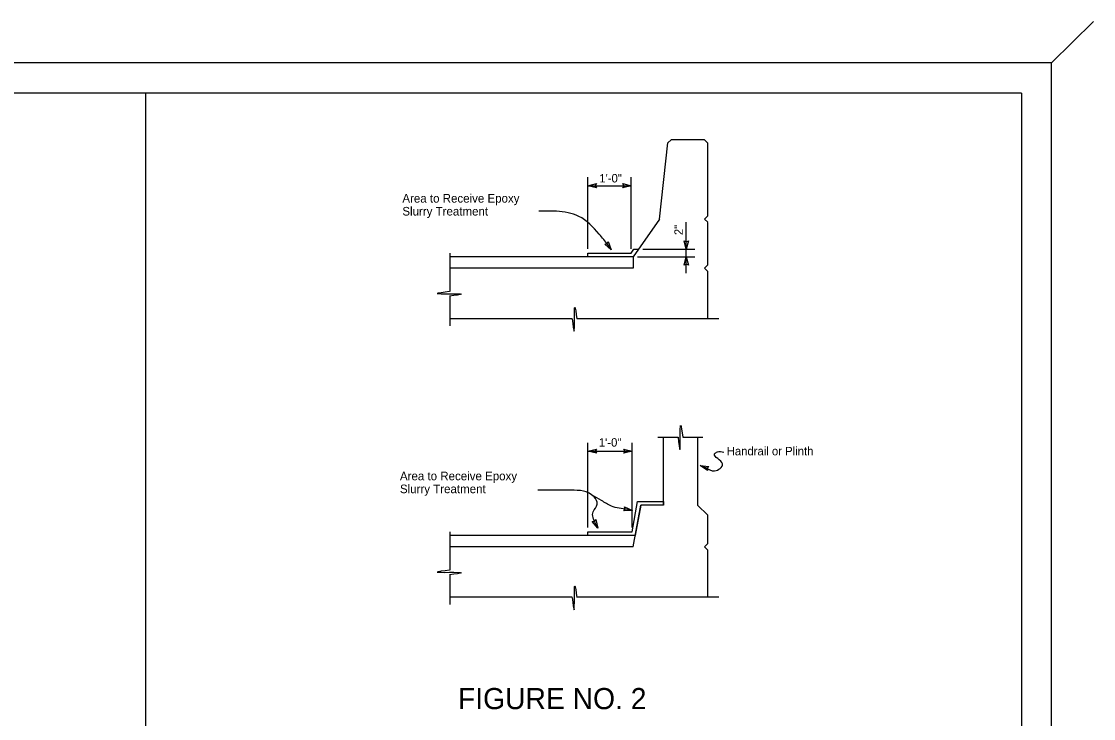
# Model space of a CAD drawing. Extents: x 999.2 to 1036.7, y 999.3 to 1022.7.
# Drawn here: x 1018.95 to 1036.7, y 1011.15 to 1022.69 of the extents above; entities that cross this region are included whole.
import ezdxf

# ---------------------------------------------------------------- set-up
doc = ezdxf.new("R2010")
doc.units = 0
for name, color, linetype in [('01-Slab', 7, 'Continuous'), ('03-Dimensions', 7, 'Continuous'), ('04-Hidden', 7, 'Continuous'), ('10-Sheet Border', 7, 'Continuous'), ('Level 14', 7, 'Continuous'), ('S_PL_Dimens_PR', 7, 'Continuous')]:
    doc.layers.add(name, color=color, linetype=linetype)

msp = doc.modelspace()

# ---------------------------------------------------------------- linework, layer by layer
at = {"layer": '01-Slab'}
for p, q in [((1029.512, 1019.417), (1029.648, 1020.68)), ((1029.702, 1020.729), (1029.648, 1020.68)), ((1030.255, 1020.729), (1029.702, 1020.729)), ((1030.309, 1020.675), (1030.255, 1020.729)), ((1030.309, 1019.47), (1030.309, 1020.675)), ((1029.512, 1019.417), (1029.075, 1018.792)), ((1030.255, 1019.417), (1030.309, 1019.47)), ((1030.255, 1019.417), (1030.309, 1019.363)), ((1030.309, 1018.657), (1030.309, 1019.362)), ((1029.075, 1018.792), (1029.075, 1018.604)), ((1030.255, 1018.604), (1030.309, 1018.658)), ((1030.255, 1018.604), (1030.309, 1018.55)), ((1030.309, 1017.768), (1030.309, 1018.55)), ((1029.575, 1014.68), (1029.575, 1015.809)), ((1030.137, 1015.809), (1030.137, 1014.68)), ((1029.075, 1013.993), (1029.2, 1014.68)), ((1030.137, 1014.68), (1030.309, 1014.517)), ((1030.309, 1014.046), (1030.309, 1014.517)), ((1030.255, 1013.993), (1030.309, 1014.046)), ((1030.255, 1013.993), (1030.309, 1013.939)), ((1030.309, 1013.157), (1030.309, 1013.939))]:
    msp.add_line(p, q, dxfattribs=at)
at = {"layer": '03-Dimensions'}
for p, q in [((1028.325, 1018.924), (1028.325, 1020.108)), ((1029.042, 1018.924), (1029.042, 1020.108)), ((1028.325, 1019.968), (1029.042, 1019.968)), ((1029.954, 1018.917), (1029.954, 1019.363)), ((1026.039, 1018.852), (1026.039, 1018.217)), ((1029.232, 1018.917), (1030.094, 1018.917)), ((1029.954, 1018.792), (1029.954, 1018.917)), ((1028.325, 1018.792), (1026.039, 1018.792)), ((1029.145, 1018.792), (1030.094, 1018.792)), ((1029.954, 1018.519), (1029.954, 1018.792)), ((1026.039, 1018.139), (1026.039, 1017.652)), ((1028.065, 1017.768), (1026.039, 1017.768)), ((1030.495, 1017.768), (1028.142, 1017.768)), ((1028.325, 1014.313), (1028.325, 1015.715)), ((1029.057, 1014.313), (1029.057, 1015.715)), ((1029.48, 1015.809), (1029.821, 1015.809)), ((1029.895, 1015.809), (1030.227, 1015.809)), ((1028.325, 1015.575), (1029.057, 1015.575)), ((1026.039, 1014.241), (1026.039, 1013.605)), ((1028.325, 1014.18), (1026.039, 1014.18)), ((1026.039, 1013.528), (1026.039, 1013.04)), ((1028.065, 1013.157), (1026.039, 1013.157)), ((1030.495, 1013.157), (1028.142, 1013.157))]:
    msp.add_line(p, q, dxfattribs=at)
for points in [[(1029.162, 1018.917), (1029.075, 1018.792), (1028.325, 1018.792), (1028.325, 1018.854), (1029.042, 1018.854), (1029.086, 1018.917)], [(1028.325, 1014.243), (1029.057, 1014.243), (1029.148, 1014.743), (1029.575, 1014.743), (1029.575, 1014.68), (1029.2, 1014.68), (1029.109, 1014.18), (1028.325, 1014.18)]]:
    msp.add_lwpolyline(points, close=True, dxfattribs=at)
for points in [[(1028.712, 1018.908), (1028.658, 1018.985), (1028.512, 1019.169), (1028.175, 1019.461), (1027.806, 1019.545), (1027.514, 1019.545)], [(1026.036, 1018.216), (1025.831, 1018.186), (1026.228, 1018.174), (1026.036, 1018.139)], [(1028.066, 1017.766), (1028.096, 1017.562), (1028.108, 1017.959), (1028.143, 1017.766)], [(1029.818, 1015.808), (1029.848, 1015.604), (1029.86, 1016.001), (1029.895, 1015.809)], [(1030.184, 1015.337), (1030.275, 1015.303), (1030.423, 1015.25), (1030.552, 1015.364), (1030.423, 1015.531), (1030.468, 1015.565), (1030.575, 1015.557)], [(1028.488, 1014.301), (1028.45, 1014.379), (1028.411, 1014.573), (1028.481, 1014.697), (1028.426, 1014.821), (1028.046, 1014.93), (1027.494, 1014.93)], [(1029.063, 1014.596), (1028.978, 1014.612), (1028.714, 1014.666), (1028.551, 1014.759), (1028.397, 1014.845)], [(1026.036, 1013.605), (1025.831, 1013.575), (1026.228, 1013.563), (1026.036, 1013.528)], [(1028.066, 1013.155), (1028.096, 1012.95), (1028.108, 1013.347), (1028.143, 1013.155)]]:
    msp.add_spline(points, degree=3, dxfattribs=at)
at = {"layer": '04-Hidden'}
for p, q in [((1029.075, 1018.604), (1026.039, 1018.604)), ((1029.075, 1013.993), (1026.039, 1013.993))]:
    msp.add_line(p, q, dxfattribs=at)
at = {"layer": '10-Sheet Border'}
for p, q in [((1035.5, 1021.5), (1006.5, 1021.5)), ((1021, 1021.5), (1021, 1000.5)), ((1035.5, 1021.5), (1035.5, 1000.5))]:
    msp.add_line(p, q, dxfattribs=at)
at = {"layer": 'Level 14'}
for p, q in [((1036, 1022), (1036.695, 1022.687)), ((1036, 1022), (1000, 1022)), ((1036, 1000), (1036, 1022))]:
    msp.add_line(p, q, dxfattribs=at)
at = {"layer": 'S_PL_Dimens_PR'}
for points in [[(1028.325, 1019.968), (1028.465, 1020.003), (1028.447, 1019.968), (1028.465, 1019.933)], [(1029.042, 1019.968), (1028.902, 1019.933), (1028.92, 1019.968), (1028.902, 1020.003)], [(1028.712, 1018.908), (1028.603, 1019.003), (1028.642, 1019.008), (1028.661, 1019.043)], [(1029.954, 1018.917), (1029.919, 1019.057), (1029.954, 1019.039), (1029.989, 1019.057)], [(1029.954, 1018.792), (1029.989, 1018.652), (1029.954, 1018.669), (1029.919, 1018.652)], [(1028.325, 1015.575), (1028.465, 1015.61), (1028.447, 1015.575), (1028.465, 1015.54)], [(1029.057, 1015.575), (1028.917, 1015.54), (1028.934, 1015.575), (1028.917, 1015.61)], [(1030.184, 1015.337), (1030.327, 1015.321), (1030.299, 1015.294), (1030.303, 1015.255)], [(1029.063, 1014.596), (1028.919, 1014.587), (1028.943, 1014.618), (1028.932, 1014.656)], [(1028.488, 1014.301), (1028.395, 1014.41), (1028.434, 1014.41), (1028.457, 1014.442)]]:
    msp.add_lwpolyline(points, close=True, dxfattribs=at)

# ---------------------------------------------------------------- texts
at = {"layer": '01-Slab'}
msp.add_text('FIGURE NO. 2', height=0.35, dxfattribs=at).set_placement((1026.174, 1011.306))
at = {"layer": '03-Dimensions'}
for s, height, p in [('1\'-0"', 0.14, (1028.514, 1020.022)), ('Area to Receive Epoxy', 0.14251, (1025.254, 1019.689)), ('Slurry Treatment', 0.14251, (1025.254, 1019.475)), ('1\'-0"', 0.14, (1028.506, 1015.65)), ('Handrail or Plinth', 0.14, (1030.622, 1015.507)), ('Area to Receive Epoxy', 0.14251, (1025.214, 1015.094)), ('Slurry Treatment', 0.14251, (1025.214, 1014.88))]:
    msp.add_text(s, height=height, dxfattribs=at).set_placement(p)
msp.add_text('2"', height=0.14, rotation=90, dxfattribs=at).set_placement((1029.896, 1019.151))

doc.saveas('drawing.dxf')
